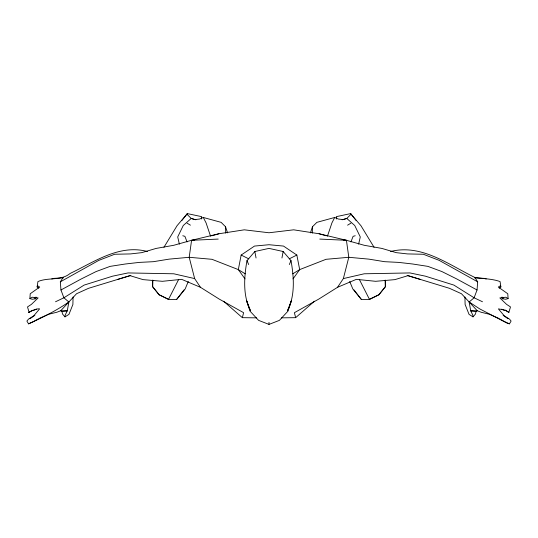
<?xml version="1.0" encoding="UTF-8"?>
<svg xmlns="http://www.w3.org/2000/svg" width="538" height="538" viewBox="0 0 538 538"><rect width="100%" height="100%" fill="white"/><g stroke="black" fill="none" stroke-linecap="round" stroke-linejoin="round"><path stroke-width="0.81" d="M184.009 289.915L176.639 299.431L168.481 299.478L159.073 294.69L152.651 286.788L152.664 280.244M73.067 296.963L72.892 304.474L68.951 314.374L64.984 316.855L62.529 314.031L61.971 311.536L60.74 310.749L56.813 312.262L48.541 314.279L39.213 318.402M152.651 286.788L152.832 280.143M312.289 233.115L312.464 226.747L316.875 222.355L334.703 217.46L338.348 219.04L343.123 219.578L346.788 218.448L351.065 214.205L350.648 213.599L336.311 216.659L336.519 219M499.19 288.16L500.858 286.983L500.522 285.732L498.309 287.05L507.771 293.755L508.114 298.583L505.747 299.262L502.196 298.724L502.25 297.144M35.75 297.144L35.804 298.724L32.253 299.262L29.886 298.583L30.229 293.755L39.691 287.05L37.478 285.732L37.142 286.983L38.81 288.16M464.933 296.963L465.108 304.474L469.049 314.374L473.016 316.855L472.788 315.053L470.703 310.803L469.149 302L474.106 297.783L477.045 289.982L477.67 281.838L474.906 277.487C448.558 264.642 421.557 243.68 390.575 251.508M353.991 289.915L361.361 299.431L369.519 299.478L378.927 294.69L385.349 286.788L385.336 280.244M37.142 286.983L37.916 281.562C48.447 277.097 60.955 281.098 70.216 273.412C94.338 261.912 119.302 243.99 147.425 251.508M201.481 219L201.689 216.659L187.352 213.599L181.837 220.54M64.984 316.855L65.212 315.053L67.297 310.803L68.851 302L76.531 293.741L88.535 288.314L130.001 275.658L143.074 279.625L162.389 281.307L181.669 279.343L200.459 287.305L219.289 299.128L243.606 312.686L242.349 317.669L256.505 317.844M477.67 281.838L439.19 260.372L423.359 254.266L407.501 253.923L396.257 252.652L381.879 248.421L364.246 245.288L346.425 240.291L319.101 233.761L293.681 229.82L269 232.766L244.319 229.82L218.899 233.761L191.575 240.291L189.201 257.292L194.642 278.583L200.459 287.305M291.179 301.246L287.5 310.769C295.288 295.409 293.943 277.137 291.018 260.648L283.156 251.502L269 248.395L254.844 251.502L246.982 260.648C244.057 277.137 242.712 295.409 250.5 310.769L246.821 301.246M281.952 257.984L283.156 251.502M293.002 278.899L299.679 269.605L296.841 255.052L283.492 246.068L269 244.723L254.508 246.068L241.159 255.052L238.321 269.605L244.998 278.899M498.787 318.402L489.459 314.279L481.187 312.262L477.26 310.749L476.029 311.536L475.471 314.031L473.016 316.855M358.624 244.158L360.285 236.935L354.737 225.509L346.788 218.448L342.141 219.786M281.495 317.844L295.651 317.669L294.394 312.686L318.711 299.128L337.541 287.305L343.358 278.583L348.799 257.292L346.425 240.291L343.224 239.941M505.976 310.722L508.881 312.39L510.495 306.909L506.561 304.353L499.863 297.924L505.767 297.218L508.114 298.583M350.931 241.932L353.103 236.323L355.221 235.752M291.462 300.513L287.964 311.152L279.41 320.366L269 324.401L258.59 320.366L250.036 311.152L246.538 300.513M310.426 232.867L312.464 226.747M188.273 281.495L185.166 288.987L176.639 299.431M289.323 264.535L291.018 260.648M178.529 279.686L168.481 299.478M334.703 217.46L331.912 222.94L327.44 236.216M337.541 287.305L356.331 279.343L375.611 281.307L394.926 279.625L407.999 275.658L449.465 288.314L461.47 293.741L469.149 302L479.701 308.879L507.119 323.15L509.446 323.849L511.1 321.078L509.547 319.155L504.24 315.819L498.39 308.879L505.485 310.164L508.881 312.39M61.971 311.536L67.297 310.803L60.74 310.749L68.851 302L63.894 297.783L60.955 289.982L60.33 281.838L63.094 277.487M163.935 247.285L177.056 225.704L187.352 213.599M385.363 286.667L378.907 294.804L369.357 299.296M29.98 318.731L34.849 315.322M295.651 317.669L314.441 301.213M68.851 302C56.261 310.688 42.421 317.575 28.554 323.849L26.9 321.078L28.453 319.155L33.76 315.819L39.61 308.879C34.506 308.025 22.408 316.115 32.024 310.722M292.726 273.849L299.679 269.605L326.008 259.309L348.799 257.292L368.853 259.128L384.636 261.69L398.678 262.396L412.666 264.003L427.898 266.377L441.913 271.569L456.728 278.94L477.045 289.982M347.575 225.18L350.931 223.149M502.196 298.724L503.696 297.83L501.577 297.225M29.886 298.583L32.233 297.218L38.137 297.924L31.439 304.353L27.505 306.909L29.119 312.39M33.47 321.589L28.554 323.849M34.082 321.247L38.48 318.812M60.33 281.838L98.81 260.372L114.641 254.266L130.499 253.923L141.743 252.652L156.121 248.421L173.754 245.288L191.575 240.291L194.776 239.941M60.955 289.982L81.272 278.94L96.087 271.569L110.102 266.377L125.334 264.003L139.322 262.396L153.364 261.69L169.147 259.128L189.201 257.292L211.992 259.309L238.321 269.605L245.274 273.849M289.222 258.865L296.841 255.052M55.522 301.764L63.894 297.783L84.089 285.1L112.597 276.169L128.044 272.934L173.787 273.788L194.642 278.583M36.389 309.155L33.417 310.56L32.751 310.305M227.574 232.867L225.536 226.747L221.125 222.355L203.297 217.46L199.652 219.04L194.877 219.578L191.212 218.448L186.935 214.205M505.249 310.305L504.583 310.56L501.611 309.155M117.56 279.464L130.842 275.416M211.649 235.826L218.899 233.761M36.423 297.225L34.304 297.83L35.804 298.724M51.782 278.94L54.082 278.368L63.605 277.796M343.358 278.583L364.213 273.788L409.956 272.934L425.403 276.169L453.911 285.1L474.106 297.783L482.478 301.764M474.395 277.796L483.918 278.368L486.217 278.94M191.575 240.291L218.226 239.08M319.774 239.08L346.425 240.291M476.029 311.536L470.703 310.803L477.26 310.749L469.149 302M474.906 277.487C483.339 278.866 491.893 278.657 500.084 281.562L500.858 286.983M182.779 235.752L184.897 236.323L187.069 241.932M319.101 233.761L326.351 235.826M195.859 219.786L191.212 218.448L183.263 225.509L177.715 236.935L179.376 244.158M407.158 275.416L420.44 279.464M509.446 323.849L504.53 321.589M168.643 299.296L159.093 294.804L152.637 286.667M241.159 255.052L248.778 258.865M499.52 318.812L503.918 321.247M503.151 315.322L508.02 318.731M187.069 223.149L190.425 225.18M223.559 301.213L242.349 317.669M351.065 214.205L360.944 225.704L374.065 247.285M361.361 299.431L352.834 288.987L349.727 281.495M350.648 213.599L356.163 220.54M210.56 236.216L206.088 222.94L203.297 217.46M369.519 299.478L359.471 279.686M246.982 260.648L248.677 264.535M254.844 251.502L256.048 257.984M385.168 280.143L385.349 286.788M225.536 226.747L225.711 233.115M269 322.363L269 324.401"/></g></svg>
